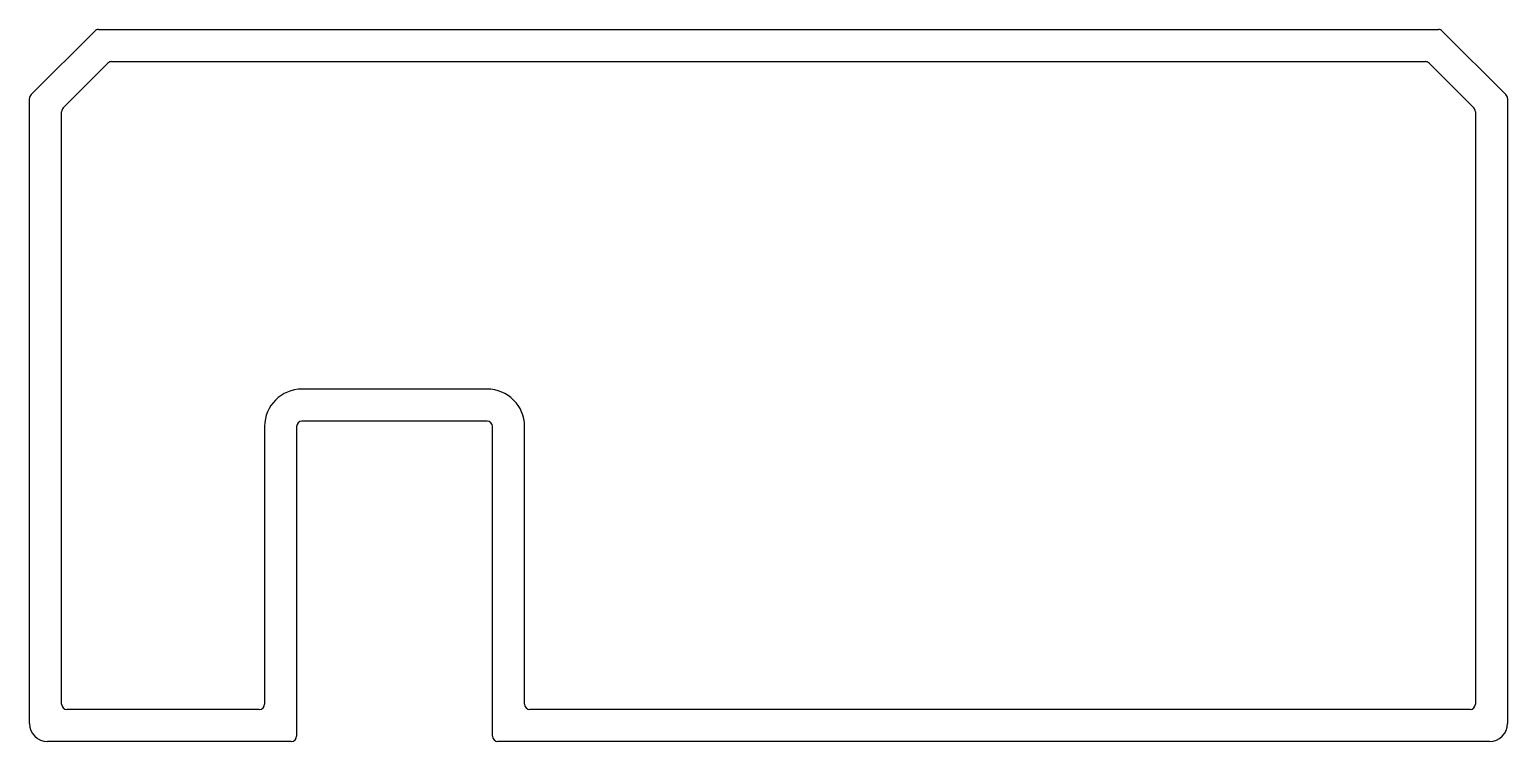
# Model space of a CAD drawing. Extents: x 515.1 to 598.1, y 578.9 to 618.9.
import ezdxf

# ---------------------------------------------------------------- set-up
doc = ezdxf.new("R2010")
doc.units = 0
doc.layers.get('0').update_dxf_attribs({"linetype": 'CONTINUOUS'})

msp = doc.modelspace()

# ---------------------------------------------------------------- linework, layer by layer
for p, q in [((515.159, 615.202), (518.729, 618.773)), ((518.941, 618.86), (594.201, 618.86)), ((594.413, 618.773), (597.983, 615.202)), ((516.959, 614.457), (519.475, 616.973)), ((519.687, 617.06), (593.455, 617.06)), ((593.667, 616.973), (596.183, 614.457)), ((515.071, 579.86), (515.071, 614.99)), ((516.871, 580.96), (516.871, 614.245)), ((596.271, 614.245), (596.271, 580.96)), ((598.071, 614.99), (598.071, 579.86)), ((540.771, 598.66), (530.371, 598.66)), ((540.771, 596.86), (530.371, 596.86)), ((528.271, 596.56), (528.271, 580.96)), ((530.071, 596.56), (530.071, 579.16)), ((541.071, 579.16), (541.071, 596.56)), ((542.871, 580.96), (542.871, 596.56)), ((527.971, 580.66), (517.171, 580.66)), ((595.971, 580.66), (543.171, 580.66)), ((529.771, 578.86), (516.071, 578.86)), ((597.071, 578.86), (541.371, 578.86))]:
    msp.add_line(p, q)
for centre, radius, start, end in [((518.941, 618.56), 0.3, 90, 135), ((594.201, 618.56), 0.3, 45, 90), ((519.687, 616.76), 0.3, 90, 135), ((593.455, 616.76), 0.3, 45, 90), ((515.371, 614.99), 0.3, 135, 180), ((597.771, 614.99), 0.3, 360, 45), ((517.171, 614.245), 0.3, 135, 180), ((595.971, 614.245), 0.3, 0, 45), ((530.371, 596.56), 2.1, 90, 180), ((540.771, 596.56), 2.1, 0, 90), ((530.371, 596.56), 0.3, 90, 180), ((540.771, 596.56), 0.3, 0, 90), ((517.171, 580.96), 0.3, 180, 270), ((527.971, 580.96), 0.3, 270, 0), ((543.171, 580.96), 0.3, 180, 270), ((595.971, 580.96), 0.3, 270, 0), ((516.071, 579.86), 1, 180, 270), ((597.071, 579.86), 1, 270, 0), ((529.771, 579.16), 0.3, 270, 0), ((541.371, 579.16), 0.3, 180, 270)]:
    msp.add_arc(centre, radius, start, end)

doc.saveas('drawing.dxf')
